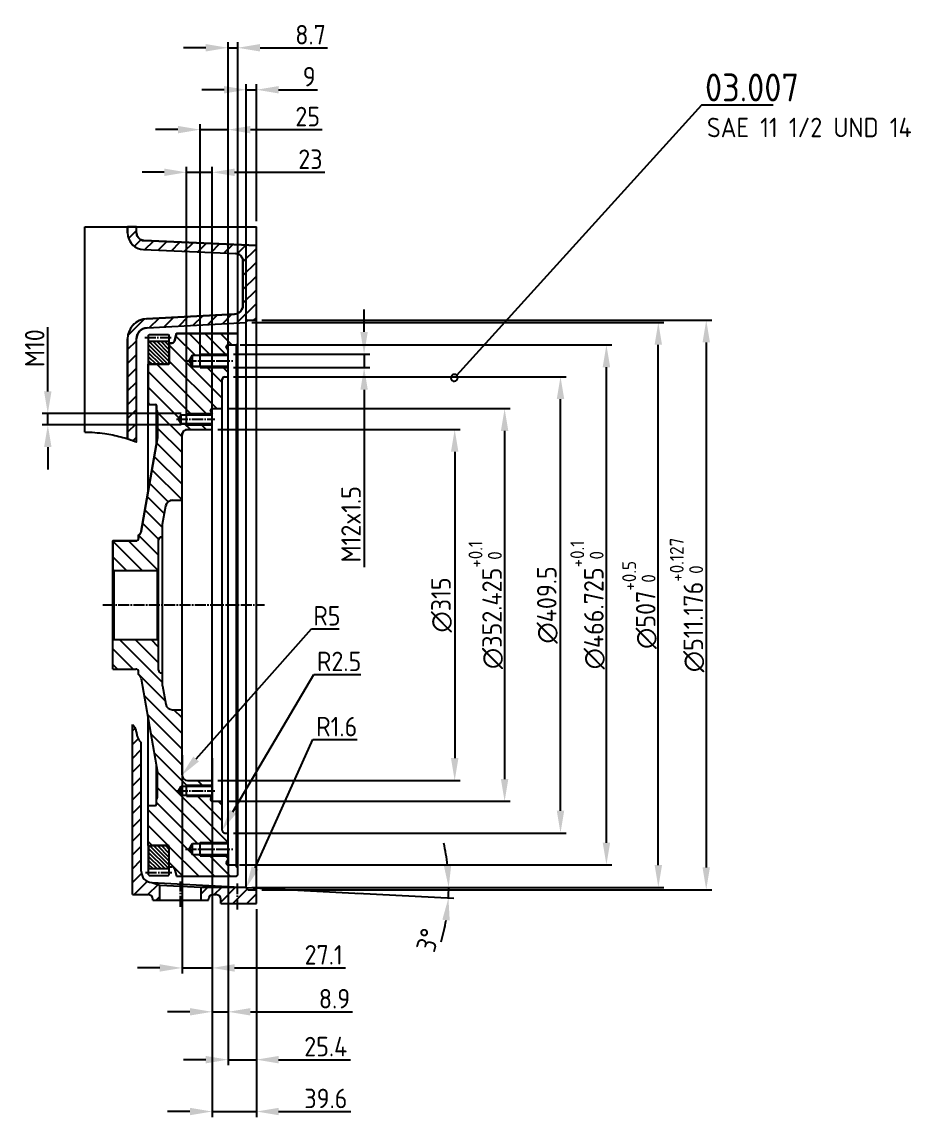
# Model space of a CAD drawing. Extents: x 332 to 10230, y 47 to 4650.
# Drawn here: x 9407 to 10205, y 3529 to 4512 of the extents above; entities that cross this region are included whole.
import ezdxf

# ---------------------------------------------------------------- set-up
doc = ezdxf.new("R2010")
doc.units = 0
doc.linetypes.add('GEN7', pattern=[13.75, 10, -1.25, 1.25, -1.25])
doc.layers.get('0').update_dxf_attribs({"linetype": 'CONTINUOUS'})
doc.layers.get('DEFPOINTS').update_dxf_attribs({"linetype": 'CONTINUOUS'})
for name, color, linetype in [('03_001-0', 7, 'CONTINUOUS'), ('03_001-7', 4, 'GEN7'), ('03_001-8', 1, 'CONTINUOUS'), ('5', 3, 'CONTINUOUS'), ('6', 2, 'CONTINUOUS'), ('LV-4', 3, 'CONTINUOUS')]:
    doc.layers.add(name, color=color, linetype=linetype)
doc.styles.get("Standard").update_dxf_attribs({"font": 'geniso.shx'})
doc.dimstyles.new('GEN-ISO', dxfattribs={"dimtxt": 3.5, "dimasz": 4, "dimexe": 1, "dimexo": 1, "dimgap": 0.6, "dimtad": 1, "dimtxsty": 'STANDARD', "dimcen": 0, "dimclrd": 256, "dimclre": 256, "dimclrt": 2, "dimazin": 3, "dimtp": 0.1, "dimtm": 0.1, "dimtfac": 0.71, "dimtdec": 3, "dimtmove": 0, "dimatfit": 3, "dimtzin": 0})
doc.dimstyles.new('GEN-ISO$4', dxfattribs={"dimtxt": 3.5, "dimasz": 4, "dimexe": 1, "dimexo": 1, "dimgap": 0.6, "dimtad": 1, "dimtoh": 1, "dimtxsty": 'STANDARD', "dimcen": 0, "dimclrd": 256, "dimclre": 256, "dimclrt": 2, "dimazin": 3, "dimtp": 0.1, "dimtm": 0.1, "dimtfac": 0.71, "dimtdec": 3, "dimtofl": 0, "dimtmove": 0, "dimatfit": 3, "dimtzin": 0})

# ---------------------------------------------------------------- blocks, each defined once
blk = doc.blocks.new('*D41')
at = {"linetype": 'BYBLOCK'}
for p, q in [((9607.992614, 4217.135399), (9607.992614, 4455.811821)), ((9616.992614, 4332.864265), (9616.992614, 4455.811821)), ((9587.992614, 4450.811821), (9567.992614, 4450.811821)), ((9607.992614, 4450.811821), (9616.992614, 4450.811821)), ((9636.992614, 4450.811821), (9671.909223, 4450.811821))]:
    blk.add_line(p, q, dxfattribs=at)
for points in [[(9587.992614, 4454.145154), (9587.992614, 4447.478487), (9607.992614, 4450.811821)], [(9636.992614, 4454.145154), (9636.992614, 4447.478487), (9616.992614, 4450.811821)]]:
    blk.add_solid(points, dxfattribs=at)
at = {"layer": 'DEFPOINTS', "color": 0, "linetype": 'BYBLOCK'}
for p in [(9616.992614, 4450.811821), (9616.992614, 4327.864265), (9607.992614, 4212.135399)]:
    blk.add_point(p, dxfattribs=at)
at = {"color": 2, "linetype": 'BYBLOCK', "insert": (9664.450919, 4462.561821), "char_height": 17.5, "attachment_point": 5}
blk.add_mtext('9', dxfattribs=at)
blk = doc.blocks.new('*D42')
at = {"linetype": 'BYBLOCK'}
for p, q in [((9591.592614, 4220.17008), (9591.592614, 4493.470416)), ((9600.292614, 4230.780015), (9600.292614, 4493.470416)), ((9571.592614, 4488.470416), (9551.592614, 4488.470416)), ((9591.592614, 4488.470416), (9600.292614, 4488.470416)), ((9620.292614, 4488.470416), (9680.87397, 4488.470416))]:
    blk.add_line(p, q, dxfattribs=at)
for points in [[(9571.592614, 4491.80375), (9571.592614, 4485.137083), (9591.592614, 4488.470416)], [(9620.292614, 4491.80375), (9620.292614, 4485.137083), (9600.292614, 4488.470416)]]:
    blk.add_solid(points, dxfattribs=at)
at = {"layer": 'DEFPOINTS', "color": 0, "linetype": 'BYBLOCK'}
for p in [(9591.592614, 4488.470416), (9600.292614, 4225.780015), (9591.592614, 4215.17008)]:
    blk.add_point(p, dxfattribs=at)
at = {"color": 2, "linetype": 'BYBLOCK', "insert": (9665.62397, 4500.220416), "char_height": 17.5, "attachment_point": 5}
blk.add_mtext('8.7', dxfattribs=at)
blk = doc.blocks.new('*D43')
at = {"linetype": 'BYBLOCK'}
for p, q in [((9546.592614, 4415.005291), (9526.592614, 4415.005291)), ((9566.592614, 4212.504265), (9566.592614, 4420.005291)), ((9566.592614, 4415.005291), (9591.592614, 4415.005291)), ((9591.592614, 4212.504265), (9591.592614, 4420.005291)), ((9611.592614, 4415.005291), (9676.037066, 4415.005291))]:
    blk.add_line(p, q, dxfattribs=at)
for points in [[(9546.592614, 4418.338624), (9546.592614, 4411.671958), (9566.592614, 4415.005291)], [(9611.592614, 4418.338624), (9611.592614, 4411.671958), (9591.592614, 4415.005291)]]:
    blk.add_solid(points, dxfattribs=at)
at = {"layer": 'DEFPOINTS', "color": 0, "linetype": 'BYBLOCK'}
for p in [(9566.592614, 4415.005291), (9566.592614, 4207.504265), (9591.592614, 4207.504265)]:
    blk.add_point(p, dxfattribs=at)
at = {"color": 2, "linetype": 'BYBLOCK', "insert": (9663.049629, 4426.755291), "char_height": 17.5, "attachment_point": 5}
blk.add_mtext('25', dxfattribs=at)
blk = doc.blocks.new('*D44')
at = {"linetype": 'BYBLOCK'}
for p, q in [((9534.392614, 4376.72934), (9514.392614, 4376.72934)), ((9554.392614, 4160.117265), (9554.392614, 4381.72934)), ((9554.392614, 4376.72934), (9577.392614, 4376.72934)), ((9577.392614, 4160.117265), (9577.392614, 4381.72934)), ((9597.392614, 4376.72934), (9678.466243, 4376.72934))]:
    blk.add_line(p, q, dxfattribs=at)
for points in [[(9534.392614, 4380.062673), (9534.392614, 4373.396007), (9554.392614, 4376.72934)], [(9597.392614, 4380.062673), (9597.392614, 4373.396007), (9577.392614, 4376.72934)]]:
    blk.add_solid(points, dxfattribs=at)
at = {"layer": 'DEFPOINTS', "color": 0, "linetype": 'BYBLOCK'}
for p in [(9554.392614, 4376.72934), (9554.392614, 4155.117265), (9577.392614, 4155.117265)]:
    blk.add_point(p, dxfattribs=at)
at = {"color": 2, "linetype": 'BYBLOCK', "insert": (9665.478807, 4388.47934), "char_height": 17.5, "attachment_point": 5}
blk.add_mtext('23', dxfattribs=at)
blk = doc.blocks.new('*D45')
at = {"linetype": 'BYBLOCK'}
for p, q in [((6306.419545, 2148.126843), (6306.419545, 2205.654402)), ((6425.963554, 2128.126843), (6301.419545, 2128.126843)), ((6306.419545, 2118.124843), (6306.419545, 2128.126843)), ((6425.963554, 2118.124843), (6301.419545, 2118.124843)), ((6306.419545, 2098.124843), (6306.419545, 2078.124843))]:
    blk.add_line(p, q, dxfattribs=at)
for points in [[(6303.086211, 2148.126843), (6309.752878, 2148.126843), (6306.419545, 2128.126843)], [(6303.086211, 2098.124843), (6309.752878, 2098.124843), (6306.419545, 2118.124843)]]:
    blk.add_solid(points, dxfattribs=at)
at = {"layer": 'DEFPOINTS', "color": 0, "linetype": 'BYBLOCK'}
for p in [(6306.419545, 2128.126843), (6430.963554, 2128.126843), (6430.963554, 2118.124843)]:
    blk.add_point(p, dxfattribs=at)
at = {"color": 2, "linetype": 'BYBLOCK', "insert": (6294.669545, 2186.890622), "char_height": 17.5, "attachment_point": 5, "rotation": 90}
blk.add_mtext('M10', dxfattribs=at)
blk = doc.blocks.new('*D46')
at = {"linetype": 'BYBLOCK'}
for p, q in [((9550.292614, 3853.730748), (9550.292614, 3657.676316)), ((9577.392614, 3848.375454), (9577.392614, 3657.676316)), ((9530.292614, 3662.676316), (9510.292614, 3662.676316)), ((9550.292614, 3662.676316), (9577.392614, 3662.676316)), ((9597.392614, 3662.676316), (9696.986654, 3662.676316))]:
    blk.add_line(p, q, dxfattribs=at)
for points in [[(9530.292614, 3666.009649), (9530.292614, 3659.342983), (9550.292614, 3662.676316)], [(9597.392614, 3666.009649), (9597.392614, 3659.342983), (9577.392614, 3662.676316)]]:
    blk.add_solid(points, dxfattribs=at)
at = {"layer": 'DEFPOINTS', "color": 0, "linetype": 'BYBLOCK'}
for p in [(9550.292614, 3858.730748), (9577.392614, 3853.375454), (9577.392614, 3662.676316)]:
    blk.add_point(p, dxfattribs=at)
at = {"color": 2, "linetype": 'BYBLOCK', "insert": (9677.361654, 3674.426316), "char_height": 17.5, "attachment_point": 5}
blk.add_mtext('27.1', dxfattribs=at)
blk = doc.blocks.new('*D47')
at = {"linetype": 'BYBLOCK'}
for p, q in [((9577.392614, 3851.06356), (9577.392614, 3528.796204)), ((9616.992614, 3715.429265), (9616.992614, 3528.796204)), ((9557.392614, 3533.796204), (9537.392614, 3533.796204)), ((9577.392614, 3533.796204), (9616.992614, 3533.796204)), ((9636.992614, 3533.796204), (9701.71912, 3533.796204))]:
    blk.add_line(p, q, dxfattribs=at)
for points in [[(9557.392614, 3537.129537), (9557.392614, 3530.46287), (9577.392614, 3533.796204)], [(9636.992614, 3537.129537), (9636.992614, 3530.46287), (9616.992614, 3533.796204)]]:
    blk.add_solid(points, dxfattribs=at)
at = {"layer": 'DEFPOINTS', "color": 0, "linetype": 'BYBLOCK'}
for p in [(9577.392614, 3856.06356), (9616.992614, 3720.429265), (9616.992614, 3533.796204)]:
    blk.add_point(p, dxfattribs=at)
at = {"color": 2, "linetype": 'BYBLOCK', "insert": (9679.355867, 3545.546204), "char_height": 17.5, "attachment_point": 5}
blk.add_mtext('39.6', dxfattribs=at)
blk = doc.blocks.new('*D48')
at = {"linetype": 'BYBLOCK'}
for p, q in [((9591.592614, 3768.560019), (9591.592614, 3575.336239)), ((9616.992614, 3715.429265), (9616.992614, 3575.336239)), ((9571.592614, 3580.336239), (9551.592614, 3580.336239)), ((9591.592614, 3580.336239), (9616.992614, 3580.336239)), ((9636.992614, 3580.336239), (9701.492614, 3580.336239))]:
    blk.add_line(p, q, dxfattribs=at)
for points in [[(9571.592614, 3583.669572), (9571.592614, 3577.002905), (9591.592614, 3580.336239)], [(9636.992614, 3583.669572), (9636.992614, 3577.002905), (9616.992614, 3580.336239)]]:
    blk.add_solid(points, dxfattribs=at)
at = {"layer": 'DEFPOINTS', "color": 0, "linetype": 'BYBLOCK'}
for p in [(9591.592614, 3773.560019), (9616.992614, 3720.429265), (9616.992614, 3580.336239)]:
    blk.add_point(p, dxfattribs=at)
at = {"color": 2, "linetype": 'BYBLOCK', "insert": (9679.242614, 3592.086239), "char_height": 17.5, "attachment_point": 5}
blk.add_mtext('25.4', dxfattribs=at)
blk = doc.blocks.new('*D49')
at = {"linetype": 'BYBLOCK'}
for p, q in [((9577.392614, 3816.742265), (9577.392614, 3618.296276)), ((9591.592614, 3764.354265), (9591.592614, 3618.296276)), ((9557.392614, 3623.296276), (9537.392614, 3623.296276)), ((9577.392614, 3623.296276), (9591.592614, 3623.296276)), ((9611.592614, 3623.296276), (9703.312699, 3623.296276))]:
    blk.add_line(p, q, dxfattribs=at)
for points in [[(9557.392614, 3626.629609), (9557.392614, 3619.962943), (9577.392614, 3623.296276)], [(9611.592614, 3626.629609), (9611.592614, 3619.962943), (9591.592614, 3623.296276)]]:
    blk.add_solid(points, dxfattribs=at)
at = {"layer": 'DEFPOINTS', "color": 0, "linetype": 'BYBLOCK'}
for p in [(9577.392614, 3821.742265), (9591.592614, 3769.354265), (9577.392614, 3623.296276)]:
    blk.add_point(p, dxfattribs=at)
at = {"color": 2, "linetype": 'BYBLOCK', "insert": (9687.104395, 3635.046276), "char_height": 17.5, "attachment_point": 5}
blk.add_mtext('8.9', dxfattribs=at)
blk = doc.blocks.new('*D50')
at = {"linetype": 'BYBLOCK'}
for p, q in [((9562.923825, 3850.178763), (9666.434467, 3966.976589)), ((9666.434467, 3966.976589), (9691.159341, 3966.976589))]:
    blk.add_line(p, q, dxfattribs=at)
blk.add_solid([(9560.429179, 3852.389613), (9565.418471, 3847.967914), (9549.65873, 3835.210889)], dxfattribs=at)
at = {"layer": 'DEFPOINTS', "color": 0, "linetype": 'BYBLOCK'}
for p in [(9549.65873, 3835.210889), (9546.342456, 3831.468921)]:
    blk.add_point(p, dxfattribs=at)
at = {"color": 2, "linetype": 'BYBLOCK', "insert": (9680.296904, 3978.726589), "char_height": 17.5, "attachment_point": 5}
blk.add_mtext('R5', dxfattribs=at)
blk = doc.blocks.new('*D51')
at = {"linetype": 'BYBLOCK'}
for p, q in [((9595.988376, 3802.905556), (9668.644462, 3926.028843)), ((9668.644462, 3926.028843), (9710.869336, 3926.028843))]:
    blk.add_line(p, q, dxfattribs=at)
blk.add_solid([(9593.117615, 3804.599616), (9598.859138, 3801.211495), (9585.824014, 3785.680988)], dxfattribs=at)
at = {"layer": 'DEFPOINTS', "color": 0, "linetype": 'BYBLOCK'}
for p in [(9585.824014, 3785.680988), (9584.553469, 3783.527917)]:
    blk.add_point(p, dxfattribs=at)
at = {"color": 2, "linetype": 'BYBLOCK', "insert": (9691.256899, 3937.778843), "char_height": 17.5, "attachment_point": 5}
blk.add_mtext('R2.5', dxfattribs=at)
blk = doc.blocks.new('*D52')
at = {"linetype": 'BYBLOCK'}
for p, q in [((9615.849178, 3752.447316), (9667.618913, 3867.532056)), ((9667.618913, 3867.532056), (9707.534267, 3867.532056))]:
    blk.add_line(p, q, dxfattribs=at)
blk.add_solid([(9612.809258, 3753.814794), (9618.889098, 3751.079838), (9607.644309, 3734.207795)], dxfattribs=at)
at = {"layer": 'DEFPOINTS', "color": 0, "linetype": 'BYBLOCK'}
for p in [(9606.98792, 3732.748633), (9607.644309, 3734.207795)]:
    blk.add_point(p, dxfattribs=at)
at = {"color": 2, "linetype": 'BYBLOCK', "insert": (9689.07659, 3879.282056), "char_height": 17.5, "attachment_point": 5}
blk.add_mtext('R1.6', dxfattribs=at)
blk = doc.blocks.new('*D53')
at = {"linetype": 'BYBLOCK'}
for p, q in [((9582.392614, 4145.929265), (9799.961024, 4145.929265)), ((9794.961024, 4125.929265), (9794.961024, 3850.929265)), ((9582.392614, 3830.929265), (9799.961024, 3830.929265))]:
    blk.add_line(p, q, dxfattribs=at)
for points in [[(9791.627691, 4125.929265), (9798.294357, 4125.929265), (9794.961024, 4145.929265)], [(9791.627691, 3850.929265), (9798.294357, 3850.929265), (9794.961024, 3830.929265)]]:
    blk.add_solid(points, dxfattribs=at)
at = {"layer": 'DEFPOINTS', "color": 0, "linetype": 'BYBLOCK'}
for p in [(9577.392614, 4145.929265), (9577.392614, 3830.929265), (9794.961024, 3830.929265)]:
    blk.add_point(p, dxfattribs=at)
at = {"color": 2, "linetype": 'BYBLOCK', "insert": (9783.211024, 3988.429265), "char_height": 17.5, "attachment_point": 5, "rotation": 90}
blk.add_mtext('∅315', dxfattribs=at)
blk = doc.blocks.new('*D54')
at = {"linetype": 'BYBLOCK'}
for p, q in [((9591.292614, 4164.642265), (9844.746373, 4164.642265)), ((9839.746373, 4144.642265), (9839.746373, 3832.217265)), ((9591.292614, 3812.217265), (9844.746373, 3812.217265))]:
    blk.add_line(p, q, dxfattribs=at)
for points in [[(9836.413039, 4144.642265), (9843.079706, 4144.642265), (9839.746373, 4164.642265)], [(9836.413039, 3832.217265), (9843.079706, 3832.217265), (9839.746373, 3812.217265)]]:
    blk.add_solid(points, dxfattribs=at)
at = {"layer": 'DEFPOINTS', "color": 0, "linetype": 'BYBLOCK'}
for p in [(9586.292614, 4164.642265), (9586.292614, 3812.217265), (9839.746373, 3812.217265)]:
    blk.add_point(p, dxfattribs=at)
at = {"color": 2, "linetype": 'BYBLOCK', "insert": (9822.866898, 3988.429765), "char_height": 17.5, "attachment_point": 5, "rotation": 90}
blk.add_mtext('∅352.425{}{\\H0.71x;\\C3;\\S+0.1^  0;}', dxfattribs=at)
blk = doc.blocks.new('*D55')
at = {"linetype": 'BYBLOCK'}
for p, q in [((9602.491138, 4221.792265), (9936.108539, 4221.792265)), ((9931.108539, 3775.067265), (9931.108539, 4201.792265)), ((9602.00738, 3755.067265), (9936.108539, 3755.067265))]:
    blk.add_line(p, q, dxfattribs=at)
for points in [[(9927.775206, 4201.792265), (9934.441872, 4201.792265), (9931.108539, 4221.792265)], [(9927.775206, 3775.067265), (9934.441872, 3775.067265), (9931.108539, 3755.067265)]]:
    blk.add_solid(points, dxfattribs=at)
at = {"layer": 'DEFPOINTS', "color": 0, "linetype": 'BYBLOCK'}
for p in [(9597.491138, 4221.792265), (9931.108539, 4221.792265), (9597.00738, 3755.067265)]:
    blk.add_point(p, dxfattribs=at)
at = {"color": 2, "linetype": 'BYBLOCK', "insert": (9914.229064, 3988.429765), "char_height": 17.5, "attachment_point": 5, "rotation": 90}
blk.add_mtext('∅466.725{}{\\H0.71x;\\C3;\\S+0.1^  0;}', dxfattribs=at)
blk = doc.blocks.new('*D56')
at = {"linetype": 'BYBLOCK'}
for p, q in [((9596.592614, 4193.179265), (9894.905986, 4193.179265)), ((9889.905986, 3803.679265), (9889.905986, 4173.179265)), ((9596.592614, 3783.679265), (9894.905986, 3783.679265))]:
    blk.add_line(p, q, dxfattribs=at)
for points in [[(9886.572653, 4173.179265), (9893.239319, 4173.179265), (9889.905986, 4193.179265)], [(9886.572653, 3803.679265), (9893.239319, 3803.679265), (9889.905986, 3783.679265)]]:
    blk.add_solid(points, dxfattribs=at)
at = {"layer": 'DEFPOINTS', "color": 0, "linetype": 'BYBLOCK'}
for p in [(9591.592614, 4193.179265), (9889.905986, 4193.179265), (9591.592614, 3783.679265)]:
    blk.add_point(p, dxfattribs=at)
at = {"color": 2, "linetype": 'BYBLOCK', "insert": (9878.155986, 3988.429265), "char_height": 17.5, "attachment_point": 5, "rotation": 90}
blk.add_mtext('∅409.5', dxfattribs=at)
blk = doc.blocks.new('*D57')
at = {"linetype": 'BYBLOCK'}
for p, q in [((9621.992614, 4244.017265), (10025.67926, 4244.017265)), ((10020.67926, 4224.017265), (10020.67926, 3752.841265)), ((9621.992614, 3732.841265), (10025.67926, 3732.841265))]:
    blk.add_line(p, q, dxfattribs=at)
for points in [[(10017.345927, 4224.017265), (10024.012593, 4224.017265), (10020.67926, 4244.017265)], [(10017.345927, 3752.841265), (10024.012593, 3752.841265), (10020.67926, 3732.841265)]]:
    blk.add_solid(points, dxfattribs=at)
at = {"layer": 'DEFPOINTS', "color": 0, "linetype": 'BYBLOCK'}
for p in [(9616.992614, 4244.017265), (9616.992614, 3732.841265), (10020.67926, 3732.841265)]:
    blk.add_point(p, dxfattribs=at)
at = {"color": 2, "linetype": 'BYBLOCK', "insert": (10003.490383, 3988.429265), "char_height": 17.5, "attachment_point": 5, "rotation": 90}
blk.add_mtext('∅511.176{}{\\H0.71x;\\C3;\\S+0.127^  0;}', dxfattribs=at)
blk = doc.blocks.new('*D58')
at = {"linetype": 'BYBLOCK'}
for p, q in [((6590.25328, 2201.513843), (6590.25328, 2221.513843)), ((6473.163554, 2181.513843), (6595.25328, 2181.513843)), ((6590.25328, 2181.513843), (6590.25328, 2169.513843)), ((6473.163554, 2169.513843), (6595.25328, 2169.513843)), ((6590.25328, 2149.513843), (6590.25328, 1990.482675))]:
    blk.add_line(p, q, dxfattribs=at)
for points in [[(6586.919947, 2201.513843), (6593.586614, 2201.513843), (6590.25328, 2181.513843)], [(6586.919947, 2149.513843), (6593.586614, 2149.513843), (6590.25328, 2169.513843)]]:
    blk.add_solid(points, dxfattribs=at)
at = {"layer": 'DEFPOINTS', "color": 0, "linetype": 'BYBLOCK'}
for p in [(6468.163554, 2181.513843), (6590.25328, 2181.513843), (6468.163554, 2169.513843)]:
    blk.add_point(p, dxfattribs=at)
at = {"color": 2, "linetype": 'BYBLOCK', "insert": (6578.50328, 2028.845112), "char_height": 17.5, "attachment_point": 5, "rotation": 90}
blk.add_mtext('M12x1.5', dxfattribs=at)
blk = doc.blocks.new('*D59')
at = {"linetype": 'BYBLOCK'}
for p, q in [((9707.379886, 3729.720421), (9794.338651, 3725.16295)), ((9725.933328, 3734.934788), (9794.594545, 3734.934788))]:
    blk.add_line(p, q, dxfattribs=at)
for start, end in [(6.309569, 12.619138), (356.999898, 0), (344.38076, 350.690329)]:
    blk.add_arc((9607.887231, 3734.934788), 181.707313, start, end, dxfattribs=at)
for points in [[(9791.822155, 3755.087923), (9785.165592, 3754.721033), (9789.594545, 3734.934788)], [(9783.887054, 3705.897313), (9790.515292, 3705.182536), (9789.345504, 3725.424638)]]:
    blk.add_solid(points, dxfattribs=at)
at = {"layer": 'DEFPOINTS', "color": 0, "linetype": 'BYBLOCK'}
for p in [(9523.122614, 3739.377265), (9686.56526, 3734.934788), (9702.386738, 3729.98211), (9720.933328, 3734.934788), (9789.566868, 3731.76345)]:
    blk.add_point(p, dxfattribs=at)
at = {"color": 2, "linetype": 'BYBLOCK', "insert": (9771.114018, 3687.579701), "char_height": 17.5, "attachment_point": 5, "rotation": 73.821606802}
blk.add_mtext('3°', dxfattribs=at)
blk = doc.blocks.new('*D60')
at = {"linetype": 'BYBLOCK'}
for p, q in [((9612.992614, 4241.929265), (9982.685309, 4241.929265)), ((9977.685309, 3754.929265), (9977.685309, 4221.929265)), ((9612.992614, 3734.929265), (9982.685309, 3734.929265))]:
    blk.add_line(p, q, dxfattribs=at)
for points in [[(9974.351976, 4221.929265), (9981.018642, 4221.929265), (9977.685309, 4241.929265)], [(9974.351976, 3754.929265), (9981.018642, 3754.929265), (9977.685309, 3734.929265)]]:
    blk.add_solid(points, dxfattribs=at)
at = {"layer": 'DEFPOINTS', "color": 0, "linetype": 'BYBLOCK'}
for p in [(9607.992614, 4241.929265), (9977.685309, 4241.929265), (9607.992614, 3734.929265)]:
    blk.add_point(p, dxfattribs=at)
at = {"color": 2, "linetype": 'BYBLOCK', "insert": (9960.805834, 3988.429265), "char_height": 17.5, "attachment_point": 5, "rotation": 90}
blk.add_mtext('∅507{}{\\H0.71x;\\C3;\\S+0.5^  0;}', dxfattribs=at)
blk = doc.blocks.new('*X130')
at = {"color": 0}
for p, q in [((9502.306721, 4317.446248), (9509.460614, 4324.600141)), ((9507.601285, 4310.366443), (9513.362185, 4316.127344)), ((9516.977965, 4307.368755), (9524.656449, 4315.047239)), ((9528.845111, 4306.861532), (9536.523674, 4314.540095)), ((9540.712257, 4306.354309), (9548.390898, 4314.03295)), ((9552.579402, 4305.847086), (9560.258122, 4313.525806)), ((9564.446548, 4305.339863), (9572.125347, 4313.018662)), ((9576.313694, 4304.83264), (9583.992571, 4312.511517)), ((9588.18084, 4304.325417), (9595.859795, 4312.004373)), ((9599.872818, 4303.643026), (9607.72702, 4311.497229)), ((9604.992614, 4296.388455), (9616.992614, 4308.388455)), ((9604.992614, 4284.014086), (9616.992614, 4296.014086)), ((9604.992614, 4271.639717), (9616.992614, 4283.639717)), ((9604.992614, 4259.265349), (9616.992614, 4271.265349)), ((9599.590589, 4241.488955), (9616.992614, 4258.89098)), ((9534.297021, 4238.06723), (9542.750826, 4246.521035)), ((9547.355735, 4238.751575), (9555.809468, 4247.205309)), ((9560.414449, 4239.43592), (9568.868111, 4247.889583)), ((9573.473162, 4240.120265), (9581.926754, 4248.573857)), ((9586.531876, 4240.80461), (9594.985396, 4249.258131)), ((9614.493268, 4244.017265), (9616.992614, 4246.516611)), ((9501.709746, 4230.228692), (9516.446897, 4244.965843)), ((9521.238308, 4237.382886), (9529.692183, 4245.836761)), ((9501.460614, 4217.605192), (9509.460614, 4225.605192)), ((9501.460614, 4205.230823), (9509.460614, 4213.230823)), ((9501.460614, 4192.856455), (9509.460614, 4200.856455)), ((9501.460614, 4180.482086), (9509.460614, 4188.482086)), ((9501.460614, 4168.107717), (9509.460614, 4176.107717)), ((9501.460614, 4155.733349), (9509.460614, 4163.733349)), ((9501.460614, 4143.35898), (9509.460614, 4151.35898)), ((9506.367717, 4135.891714), (9509.460614, 4138.984611))]:
    blk.add_line(p, q, dxfattribs=at)
blk = doc.blocks.new('*X131')
at = {"color": 0}
for p, q in [((9631.60835, 3729.034494), (9637.623121, 3735.049265)), ((9643.377489, 3728.429265), (9649.997489, 3735.049265)), ((9649.10835, 3721.785757), (9662.371858, 3735.049265)), ((9660.126227, 3720.429265), (9672.950848, 3733.253886)), ((9672.500595, 3720.429265), (9681.10835, 3729.037019))]:
    blk.add_line(p, q, dxfattribs=at)
blk = doc.blocks.new('*X132')
at = {"color": 0}
for p, q in [((9492.745817, 4210.983602), (9474.499872, 4229.229548)), ((9492.745817, 4214.519136), (9478.035405, 4229.229548)), ((9492.745817, 4218.05467), (9481.570939, 4229.229548)), ((9492.745817, 4221.590204), (9485.106473, 4229.229548)), ((9492.745817, 4225.125738), (9488.642007, 4229.229548)), ((9492.745817, 4228.661272), (9492.177541, 4229.229548)), ((9491.307161, 4208.886724), (9474.245817, 4225.948068)), ((9488.095804, 4208.562548), (9474.245817, 4222.412534)), ((9484.56027, 4208.562548), (9474.245817, 4218.877)), ((9481.024736, 4208.562548), (9474.245817, 4215.341466)), ((9477.489202, 4208.562548), (9474.245817, 4211.805932))]:
    blk.add_line(p, q, dxfattribs=at)
blk = doc.blocks.new('*X133')
at = {"color": 0}
for p, q in [((9710.800155, 3992.929265), (9692.554308, 4011.175111)), ((9737.054308, 3980.817247), (9698.44229, 4019.429265)), ((9733.554308, 3998.459382), (9712.584426, 4019.429265)), ((9733.554308, 4012.601518), (9726.726562, 4019.429265)), ((9696.658019, 3992.929265), (9692.554308, 3997.032975)), ((9739.46373, 3964.26569), (9715.554308, 3988.175111)), ((9754.554308, 3935.032975), (9720.436539, 3969.150745)), ((9754.554308, 3920.89084), (9723.464099, 3951.981049)), ((9754.554308, 3949.175111), (9747.300155, 3956.429265)), ((9754.554308, 3906.748704), (9726.491659, 3934.811353)), ((9759.418818, 3887.742059), (9729.519219, 3917.641658)), ((9795.854308, 3837.164433), (9732.54678, 3900.471962)), ((9773.561459, 3887.741554), (9768.373748, 3892.929265)), ((9782.522341, 3836.354265), (9732.554308, 3886.322297)), ((9768.380205, 3836.354265), (9731.554308, 3873.180162)), ((9790.554308, 3856.606569), (9767.419612, 3879.741265)), ((9781.654308, 3879.648704), (9781.561748, 3879.741265)), ((9790.554308, 3870.748704), (9787.086748, 3874.216265)), ((9763.329974, 3827.26236), (9724.054308, 3866.538026)), ((9742.020934, 3834.429265), (9724.054308, 3852.39589)), ((9727.878798, 3834.429265), (9724.054308, 3838.253755)), ((9769.520934, 3806.929265), (9743.054308, 3833.39589)), ((9783.66307, 3806.929265), (9764.23807, 3826.354265)), ((9797.805205, 3806.929265), (9778.380205, 3826.354265)), ((9795.854308, 3823.022297), (9792.522341, 3826.354265)), ((9755.378798, 3806.929265), (9743.054308, 3819.253755)), ((9804.554308, 3814.322297), (9801.810341, 3817.066265))]:
    blk.add_line(p, q, dxfattribs=at)
blk = doc.blocks.new('*X134')
at = {"color": 0}
for p, q in [((9561.935833, 4212.504265), (9544.70477, 4229.735328)), ((9575.077968, 4213.504265), (9556.652968, 4231.929265)), ((9589.220104, 4213.504265), (9570.795104, 4231.929265)), ((9595.07424, 4221.792265), (9584.93724, 4231.929265)), ((9600.292614, 4230.716026), (9599.079375, 4231.929265)), ((9586.292614, 4174.005347), (9538.792614, 4221.505347)), ((9581.513562, 4164.642265), (9538.792614, 4207.363212)), ((9557.75429, 4160.117265), (9519.792614, 4198.078941)), ((9571.896426, 4160.117265), (9527.584426, 4204.429265)), ((9586.292614, 4188.147483), (9572.935833, 4201.504265)), ((9591.592614, 4196.989619), (9587.077968, 4201.504265)), ((9547.643315, 4156.086105), (9519.792614, 4183.936805)), ((9521.158019, 4168.429265), (9519.792614, 4169.794669)), ((9550.292614, 4139.294669), (9528.121386, 4161.465898)), ((9558.75429, 4159.117265), (9557.75429, 4160.117265)), ((9572.896426, 4159.117265), (9571.896426, 4160.117265)), ((9557.800155, 4145.929265), (9552.61304, 4151.11638)), ((9571.94229, 4145.929265), (9567.75629, 4150.115265)), ((9550.292614, 4125.152534), (9528.292614, 4147.152534)), ((9550.292614, 4111.010398), (9527.480329, 4133.822684)), ((9550.292614, 4096.868263), (9525.360428, 4121.800449)), ((9550.292614, 4082.726127), (9523.240528, 4109.778213)), ((9537.851714, 4081.024892), (9521.120628, 4097.755978)), ((9534.443456, 4070.291014), (9519.000728, 4085.733742)), ((9532.792614, 4057.79972), (9516.880828, 4073.711507)), ((9529.340871, 4047.109328), (9514.760927, 4061.689271)), ((9529.292614, 4033.015449), (9511.335769, 4050.972294)), ((9514.594527, 4019.429265), (9488.292614, 4045.731178)), ((9528.514639, 4019.651289), (9502.236663, 4045.929265)), ((9500.452392, 4019.429265), (9488.292614, 4031.589042))]:
    blk.add_line(p, q, dxfattribs=at)
blk = doc.blocks.new('*X135')
at = {"color": 0}
for p, q in [((9538.308688, 3751.763265), (9520.292614, 3769.779338)), ((9534.773154, 3751.763265), (9520.292614, 3766.243804)), ((9538.792614, 3754.814872), (9521.586185, 3772.021302)), ((9538.792614, 3758.350406), (9524.713755, 3772.429265)), ((9538.792614, 3761.88594), (9528.249289, 3772.429265)), ((9538.792614, 3765.421474), (9531.784823, 3772.429265)), ((9538.792614, 3768.957008), (9535.320357, 3772.429265)), ((9531.23762, 3751.763265), (9520.292614, 3762.70827)), ((9527.702086, 3751.763265), (9520.292614, 3759.172736)), ((9524.166552, 3751.763265), (9520.292614, 3755.637202)), ((9520.631018, 3751.763265), (9520.292614, 3752.101668))]:
    blk.add_line(p, q, dxfattribs=at)
blk = doc.blocks.new('*X136')
at = {"color": 0}
for p, q in [((9505.834614, 3875.496869), (9508.1608, 3877.823055)), ((9505.834614, 3863.122501), (9510.968938, 3868.256824)), ((9505.834614, 3850.748132), (9513.646614, 3858.560132)), ((9505.834614, 3838.373763), (9513.646614, 3846.185763)), ((9505.834614, 3825.999395), (9513.646614, 3833.811395)), ((9505.834614, 3813.625026), (9513.646614, 3821.437026)), ((9505.834614, 3801.250657), (9513.646614, 3809.062657)), ((9505.834614, 3788.876288), (9513.646614, 3796.688288)), ((9505.834614, 3776.50192), (9513.646614, 3784.31392)), ((9505.834614, 3764.127551), (9513.646614, 3771.939551)), ((9505.834614, 3751.753182), (9513.646614, 3759.565182)), ((9505.834614, 3739.378814), (9513.843666, 3747.387865)), ((9507.259434, 3728.429265), (9519.224383, 3740.394214)), ((9519.633803, 3728.429265), (9528.75578, 3737.551242)), ((9527.008171, 3723.429265), (9530.492614, 3726.913708))]:
    blk.add_line(p, q, dxfattribs=at)

msp = doc.modelspace()

# ---------------------------------------------------------------- linework, layer by layer
at = {"layer": '03_001-0'}
for p, q in [((9463.026614, 4143.618265), (9463.026614, 4327.864265)), ((9463.026614, 4327.864265), (9616.992614, 4327.864265)), ((9501.460614, 4322.404265), (9501.460614, 4327.864265)), ((9509.460614, 4322.404265), (9509.460614, 4327.864265)), ((9616.992614, 4244.016265), (9616.992614, 4327.864265)), ((9516.161614, 4315.410265), (9616.992614, 4311.101265)), ((9515.819614, 4307.418265), (9598.291614, 4303.893265)), ((9604.992614, 4257.374265), (9604.992614, 4296.900265)), ((9616.992614, 3720.429265), (9616.992614, 4265.429265)), ((9518.518614, 4245.251265), (9597.411614, 4249.385265)), ((9518.936614, 4237.262265), (9607.992614, 4241.929265)), ((9607.992614, 4242.277265), (9608.066614, 4242.694265)), ((9607.992614, 3734.929265), (9607.992614, 4242.277265)), ((9609.641614, 4244.017265), (9616.992614, 4244.017265)), ((9501.460614, 4137.539265), (9501.460614, 4227.275265)), ((9509.460614, 4134.747265), (9509.460614, 4227.275265)), ((9520.292614, 4230.659265), (9520.792614, 4231.159265)), ((9520.292614, 4204.429265), (9520.292614, 4230.659265)), ((9520.792614, 4231.159265), (9538.292614, 4231.159265)), ((9538.292614, 4231.159265), (9538.792614, 4230.659265)), ((9538.792614, 4205.229265), (9538.792614, 4230.659265)), ((9543.511614, 4225.282265), (9545.292614, 4231.929265)), ((9545.292614, 4231.929265), (9599.292614, 4231.929265)), ((9599.292614, 4231.929265), (9600.292614, 4230.929265)), ((9600.292614, 3745.929265), (9600.292614, 4230.929265)), ((9520.292614, 4225.096265), (9538.792614, 4225.096265)), ((9538.792614, 4223.429265), (9541.096614, 4223.429265)), ((9590.206614, 4219.391265), (9591.592614, 4216.991265)), ((9591.592614, 4221.792265), (9599.292614, 4221.792265)), ((9591.592614, 3759.867265), (9591.592614, 4216.991265)), ((9599.292614, 4221.792265), (9600.292614, 4222.792265)), ((9599.292614, 3755.067265), (9599.292614, 4221.792265)), ((9556.705614, 4207.504265), (9559.592614, 4212.504265)), ((9556.705614, 4207.504265), (9559.592614, 4202.504265)), ((9559.592614, 4202.504265), (9559.592614, 4212.504265)), ((9559.592614, 4212.504265), (9591.592614, 4212.504265)), ((9566.592614, 4201.504265), (9566.592614, 4213.504265)), ((9519.792614, 4090.223265), (9519.792614, 4204.429265)), ((9519.792614, 4204.429265), (9537.992614, 4204.429265)), ((9520.292614, 4205.584265), (9522.292614, 4204.429265)), ((9536.792614, 4204.429265), (9538.792614, 4205.584265)), ((9559.592614, 4202.504265), (9591.592614, 4202.504265)), ((9586.292614, 3786.179265), (9586.292614, 4190.679265)), ((9588.792614, 4193.179265), (9591.592614, 4193.179265)), ((9519.792614, 4168.429265), (9526.092614, 4168.429265)), ((9527.292614, 4132.758265), (9527.292614, 4167.229265)), ((9528.292614, 4138.429265), (9528.292614, 4160.112265)), ((9547.083614, 4155.116265), (9549.392614, 4159.116265)), ((9549.392614, 4151.117265), (9549.392614, 4159.117265)), ((9549.392614, 4151.117265), (9549.392614, 4159.117265)), ((9549.392614, 4159.117265), (9577.392614, 4159.117265)), ((9549.392614, 4159.117265), (9577.392614, 4159.117265)), ((9554.392614, 4150.115265), (9554.392614, 4160.117265)), ((9576.006614, 4162.241265), (9577.392614, 4159.841265)), ((9577.392614, 4164.642265), (9586.292614, 4164.642265)), ((9577.392614, 3817.017265), (9577.392614, 4159.841265)), ((9547.083614, 4155.116265), (9549.392614, 4151.116265)), ((9549.392614, 4151.117265), (9577.392614, 4151.117265)), ((9513.514614, 4054.621265), (9528.292614, 4138.429265)), ((9550.292614, 3835.929265), (9550.292614, 4140.929265)), ((9555.292614, 4145.929265), (9577.392614, 4145.929265)), ((9541.618614, 4082.429265), (9550.292614, 4082.429265)), ((9532.792614, 4060.929265), (9535.709614, 4077.471265)), ((9532.792614, 3915.929265), (9532.792614, 4060.929265)), ((9511.292614, 4048.429265), (9511.292614, 4050.929265)), ((9488.292614, 4045.929265), (9508.792614, 4045.929265)), ((9488.292614, 3930.929265), (9488.292614, 4045.929265)), ((9529.292614, 3929.929265), (9529.292614, 4046.929265)), ((9531.792614, 4049.429265), (9532.792614, 4049.429265)), ((9488.292614, 4020.429265), (9489.292614, 4019.429265)), ((9528.292614, 4019.429265), (9529.292614, 4020.429265)), ((9489.292614, 3957.429265), (9489.292614, 4019.429265)), ((9489.292614, 4019.429265), (9528.292614, 4019.429265)), ((9528.292614, 3957.429265), (9528.292614, 4019.429265)), ((9488.292614, 3956.429265), (9489.292614, 3957.429265)), ((9489.292614, 3957.429265), (9528.292614, 3957.429265)), ((9528.292614, 3957.429265), (9529.292614, 3956.429265)), ((9488.292614, 3930.929265), (9508.792614, 3930.929265)), ((9511.292614, 3925.929265), (9511.292614, 3928.429265)), ((9513.514614, 3922.237265), (9528.292614, 3838.429265)), ((9531.792614, 3927.429265), (9532.792614, 3927.429265)), ((9532.792614, 3915.929265), (9535.709614, 3899.387265)), ((9541.618614, 3894.429265), (9550.292614, 3894.429265)), ((9519.792614, 3772.429265), (9519.792614, 3886.635265)), ((9505.834614, 3728.429265), (9505.834614, 3881.039265)), ((9513.646614, 3749.363265), (9513.646614, 3864.872265)), ((9527.292614, 3809.629265), (9527.292614, 3844.100265)), ((9528.292614, 3816.746265), (9528.292614, 3838.429265)), ((9547.083614, 3821.742265), (9549.392614, 3825.742265)), ((9549.392614, 3817.742265), (9549.392614, 3825.742265)), ((9549.392614, 3825.742265), (9577.392614, 3825.742265)), ((9554.392614, 3816.742265), (9554.392614, 3826.743265)), ((9555.292614, 3830.929265), (9577.392614, 3830.929265)), ((9547.083614, 3821.742265), (9549.392614, 3817.742265)), ((9549.392614, 3817.742265), (9577.392614, 3817.742265)), ((9576.006614, 3814.617265), (9577.392614, 3817.017265)), ((9519.792614, 3808.429265), (9526.092614, 3808.429265)), ((9577.392614, 3812.217265), (9586.292614, 3812.217265)), ((9566.592614, 3763.354265), (9566.592614, 3775.354265)), ((9588.792614, 3783.679265), (9591.592614, 3783.679265)), ((9519.792614, 3772.429265), (9537.992614, 3772.429265)), ((9520.292614, 3746.199265), (9520.292614, 3772.429265)), ((9520.292614, 3771.274265), (9522.292614, 3772.429265)), ((9536.792614, 3772.429265), (9538.792614, 3771.274265)), ((9538.792614, 3746.199265), (9538.792614, 3771.629265)), ((9556.705614, 3769.354265), (9559.592614, 3774.354265)), ((9556.705614, 3769.354265), (9559.592614, 3764.354265)), ((9559.592614, 3764.354265), (9559.592614, 3774.354265)), ((9559.592614, 3774.354265), (9591.392614, 3774.354265)), ((9559.592614, 3764.354265), (9591.392614, 3764.354265)), ((9590.206614, 3757.467265), (9591.592614, 3759.867265)), ((9591.592614, 3755.067265), (9599.292614, 3755.067265)), ((9599.292614, 3755.067265), (9600.292614, 3754.067265)), ((9520.292614, 3751.763265), (9538.792614, 3751.763265)), ((9520.292614, 3746.199265), (9520.792614, 3745.699265)), ((9520.792614, 3745.699265), (9538.292614, 3745.699265)), ((9538.292614, 3745.699265), (9538.792614, 3746.199265)), ((9538.792614, 3753.429265), (9541.096614, 3753.429265)), ((9543.511614, 3751.576265), (9545.292614, 3744.929265)), ((9545.292614, 3744.929265), (9599.292614, 3744.929265)), ((9599.292614, 3744.929265), (9600.292614, 3745.929265)), ((9523.123255, 3739.376969), (9530.492614, 3736.988265)), ((9530.492614, 3723.429265), (9530.492614, 3736.988265)), ((9530.492614, 3736.988265), (9567.492614, 3735.049265)), ((9505.834614, 3728.429265), (9519.992614, 3728.429265)), ((9567.492614, 3723.429265), (9567.492614, 3735.049265)), ((9567.492614, 3735.049265), (9607.992614, 3735.049265)), ((9577.992614, 3728.429265), (9580.992614, 3728.429265)), ((9607.992614, 3734.929265), (9608.127614, 3734.164265)), ((9609.703614, 3732.841265), (9616.992614, 3732.841265)), ((9523.992614, 3723.429265), (9523.992614, 3724.429265)), ((9523.992614, 3723.429265), (9573.992614, 3723.429265)), ((9573.992614, 3723.429265), (9573.992614, 3724.429265)), ((9584.992614, 3720.429265), (9584.992614, 3724.429265)), ((9584.992614, 3720.429265), (9616.992614, 3720.429265))]:
    msp.add_line(p, q, dxfattribs=at)
for points in [[(9607.992614, 4242.277265), (9608.066614, 4242.694265), (9608.358614, 4243.372265), (9608.923614, 4243.846265), (9609.641614, 4244.016265), (9616.992614, 4244.016265), (9616.992614, 4311.101265), (9516.161614, 4315.410265), (9514.409614, 4315.711265), (9512.789614, 4316.444265), (9511.405614, 4317.561265), (9510.348614, 4318.991265), (9509.686614, 4320.641265), (9509.460614, 4322.404265), (9509.460614, 4327.864265), (9501.460614, 4327.864265), (9501.460614, 4322.404265), (9501.675614, 4319.869265), (9502.316614, 4317.408265), (9503.364614, 4315.090265), (9504.788614, 4312.982265), (9506.548614, 4311.145265), (9508.593614, 4309.632265), (9510.864614, 4308.487265), (9513.296614, 4307.741265), (9515.819614, 4307.418265), (9598.291614, 4303.893265), (9600.043614, 4303.592265), (9601.663614, 4302.860265), (9603.046614, 4301.743265), (9604.103614, 4300.313265), (9604.766614, 4298.663265), (9604.992614, 4296.900265), (9604.992614, 4257.374265), (9604.737614, 4255.371265), (9603.989614, 4253.496265), (9602.795614, 4251.868265), (9601.231614, 4250.590265), (9599.398614, 4249.745265), (9597.411614, 4249.385265), (9518.518614, 4245.251265), (9515.513614, 4244.837265), (9512.620614, 4243.925265), (9509.921614, 4242.540265), (9507.493614, 4240.722265), (9505.405614, 4238.522265), (9503.717614, 4236.002265), (9502.475614, 4233.235265), (9501.715614, 4230.298265), (9501.460614, 4227.275265), (9501.460614, 4137.539265), (9502.798614, 4137.111265), (9504.135614, 4136.667265), (9505.469614, 4136.209265), (9506.802614, 4135.736265), (9508.132614, 4135.249265), (9509.460614, 4134.747265), (9509.460614, 4227.275265), (9509.694614, 4229.428265), (9510.386614, 4231.479265), (9511.503614, 4233.333265), (9512.994614, 4234.904265), (9514.787614, 4236.117265), (9516.799614, 4236.915265), (9518.936614, 4237.262265), (9607.992614, 4241.929265)], [(9591.592614, 4212.504265), (9591.592614, 4216.991265), (9590.206614, 4219.392265), (9590.016614, 4220.469265), (9590.564614, 4221.417265), (9591.592614, 4221.792265), (9599.292614, 4221.792265), (9600.292614, 4222.792265), (9600.292614, 4230.929265), (9599.292614, 4231.929265), (9545.292614, 4231.929265), (9543.511614, 4225.282265), (9543.011614, 4224.322265), (9542.153614, 4223.663265), (9541.096614, 4223.429265), (9538.792614, 4223.429265), (9538.792614, 4205.229265), (9538.685614, 4204.829265), (9538.392614, 4204.536265), (9537.992614, 4204.429265), (9519.792614, 4204.429265), (9519.792614, 4168.429265), (9526.092614, 4168.429265), (9526.692614, 4168.268265), (9527.131614, 4167.829265), (9527.292614, 4167.229265), (9527.292614, 4163.429265), (9527.840614, 4162.396265), (9528.178614, 4161.276265), (9528.292614, 4160.112265), (9528.292614, 4138.429265), (9513.514614, 4054.621265), (9513.086614, 4053.220265), (9512.330614, 4051.964265), (9511.292614, 4050.929265), (9511.292614, 4048.429265), (9510.957614, 4047.179265), (9510.042614, 4046.264265), (9508.792614, 4045.929265), (9488.292614, 4045.929265), (9488.292614, 4020.429265), (9489.292614, 4019.429265), (9528.292614, 4019.429265), (9529.292614, 4020.429265), (9529.292614, 4046.929265), (9529.627614, 4048.179265), (9530.542614, 4049.094265), (9531.792614, 4049.429265), (9532.792614, 4049.429265), (9532.792614, 4060.929265), (9535.709614, 4077.471265), (9536.225614, 4079.059265), (9537.159614, 4080.444265), (9538.438614, 4081.517265), (9539.964614, 4082.197265), (9541.618614, 4082.429265), (9550.292614, 4082.429265), (9550.292614, 4140.929265), (9550.537614, 4142.474265), (9551.247614, 4143.868265), (9552.353614, 4144.974265), (9553.747614, 4145.684265), (9555.292614, 4145.929265), (9577.392614, 4145.929265), (9577.392614, 4151.117265), (9549.392614, 4151.116265), (9547.083614, 4155.116265), (9549.392614, 4159.117265), (9577.392614, 4159.117265), (9577.392614, 4159.841265), (9576.006614, 4162.242265), (9575.816614, 4163.319265), (9576.364614, 4164.267265), (9577.392614, 4164.642265), (9586.292614, 4164.642265), (9586.292614, 4190.679265), (9586.627614, 4191.929265), (9587.542614, 4192.844265), (9588.792614, 4193.179265), (9591.592614, 4193.179265), (9591.592614, 4202.504265), (9559.592614, 4202.504265), (9556.705614, 4207.504265), (9559.592614, 4212.504265), (9591.592614, 4212.504265)], [(9538.792614, 3751.763265), (9538.792614, 3771.274265), (9536.792614, 3772.429265), (9522.292614, 3772.429265), (9520.292614, 3771.274265), (9520.292614, 3751.763265), (9538.792614, 3751.763265)]]:
    msp.add_lwpolyline(points, close=True, dxfattribs=at)
for centre, radius, start, end in [((9516.460614, 4322.404265), 15, 180, 267.553), ((9516.460614, 4322.404265), 7, 180, 267.553), ((9597.992614, 4296.900265), 7, 0, 87.553), ((9596.992614, 4257.374265), 8, 273, 0), ((9519.460614, 4227.275265), 18, 93, 180), ((9519.460614, 4227.275265), 10, 93, 180), ((9609.641614, 4242.416265), 1.6, 90, 170), ((9541.096614, 4225.929265), 2.5, 270, 345), ((9591.592614, 4220.192265), 1.6, 90, 210), ((9537.992614, 4205.229265), 0.8, 270, 0), ((9588.792614, 4190.679265), 2.5, 90, 180), ((9526.092614, 4167.229265), 1.2, 0, 90), ((9522.292614, 4160.112265), 6, 0, 33.557), ((9577.392614, 4163.042265), 1.6, 90, 210), ((9555.292614, 4140.929265), 5, 90, 180), ((9541.618614, 4076.429265), 6, 90, 170), ((9507.606614, 4055.663265), 6, 307.909, 350), ((9508.792614, 4048.429265), 2.5, 270, 0), ((9531.792614, 4046.929265), 2.5, 90, 180), ((9508.792614, 3928.429265), 2.5, 0, 90), ((9507.606614, 3921.195265), 6, 10, 52.091), ((9531.792614, 3929.929265), 2.5, 180, 270), ((9541.618614, 3900.429265), 6, 190, 270), ((9555.292614, 3835.929265), 5, 180, 270), ((9522.292614, 3816.746265), 6, 326.443, 0), ((9577.392614, 3813.817265), 1.6, 150, 270), ((9526.092614, 3809.629265), 1.2, 270, 0), ((9588.792614, 3786.179265), 2.5, 180, 270), ((9537.992614, 3771.629265), 0.8, 0, 90), ((9591.592614, 3756.667265), 1.6, 150, 270), ((9523.646614, 3749.363265), 10, 180, 267), ((9541.096614, 3750.929265), 2.5, 15, 90), ((9519.992614, 3724.429265), 4, 0, 90), ((9577.992614, 3724.429265), 4, 90, 180), ((9580.992614, 3724.429265), 4, 0, 90), ((9609.703614, 3734.441265), 1.6, 190, 270)]:
    msp.add_arc(centre, radius, start, end, dxfattribs=at)
at = {"layer": '03_001-7'}
for p, q in [((9516.829614, 4228.429265), (9541.430614, 4228.429265)), ((9553.334614, 4207.504265), (9595.966614, 4207.504265)), ((9545.371614, 4155.117265), (9579.618614, 4155.117265)), ((9479.199614, 3988.429265), (9624.280614, 3988.429265)), ((9545.371614, 3821.742265), (9579.618614, 3821.742265)), ((9553.334614, 3769.354265), (9595.966614, 3769.354265)), ((9517.494614, 3748.429265), (9542.095614, 3748.429265)), ((9548.992614, 3717.498265), (9548.992614, 3740.207265)), ((9599.992614, 3715.079265), (9599.992614, 3738.326265))]:
    msp.add_line(p, q, dxfattribs=at)
at = {"layer": '5'}
msp.add_line((9523.122614, 3739.377265), (9710.950078, 3729.533309), dxfattribs=at)
msp.add_lwpolyline([(9796.754309, 4194.597582, 1), (9792.559281, 4189.96463, 1), (9796.754309, 4194.597582), (10016.581225, 4437.37254), (10080.845004, 4437.37254)], format="xyb", dxfattribs=at)
at = {"layer": 'LV-4'}
for p, q in [((9566.592614, 4213.504265), (9591.592614, 4213.504265)), ((9566.592614, 4201.504265), (9591.592614, 4201.504265)), ((9554.392614, 4160.117265), (9577.392614, 4160.117265)), ((9554.392614, 4150.115265), (9577.392614, 4150.115265)), ((9554.392614, 3826.743265), (9577.392614, 3826.743265)), ((9554.392614, 3816.742265), (9577.392614, 3816.742265)), ((9566.592614, 3775.354265), (9591.392614, 3775.354265)), ((9566.592614, 3763.354265), (9591.392614, 3763.354265))]:
    msp.add_line(p, q, dxfattribs=at)
for points in [[(9463.025614, 4143.618265, -0.034), (9480.987614, 4142.240265, -0.028), (9495.345614, 4139.306265, -0.027), (9509.460614, 4134.747265)], [(9505.834614, 3881.039265, -0.069), (9507.262614, 3879.481265, -0.057), (9508.245614, 3877.612265, -0.026), (9508.735614, 3876.133265, -0.013), (9509.122614, 3874.562265, -0.001), (9509.476614, 3872.937265, 0.011), (9509.867614, 3871.305265, 0.044), (9510.853614, 3868.501265, 0.069), (9512.390614, 3866.080265, 0.048), (9513.646614, 3864.872265)]]:
    msp.add_lwpolyline(points, format="xyb", dxfattribs=at)

# ---------------------------------------------------------------- block references
at = {"layer": '03_001-8'}
for name, p in [('*X130', (0, 0)), ('*X134', (0, 0)), ('*X132', (46.046797, -4.133283)), ('*X133', (-204.261694, -62)), ('*X136', (0, 0)), ('*X135', (0, 0)), ('*X131', (-64.115736, 0))]:
    msp.add_blockref(name, p, dxfattribs=at)

# ---------------------------------------------------------------- texts
at = {"layer": '6', "color": 7}
msp.add_text('03.007', height=25, dxfattribs=at).set_placement((10019.581225, 4440.37254))
at = {"layer": '6', "insert": (10021.25332, 4425.701519), "char_height": 17.5, "width": 483.561695, "attachment_point": 1}
msp.add_mtext('{SAE 11 1/2 UND 14}', dxfattribs=at)

# ---------------------------------------------------------------- dimensions: what is measured, and where the dimension line sits
at = {"layer": '5'}
for base, p1, p2, picture, middle in [((9591.592614, 4488.470416), (9600.292614, 4225.780015), (9591.592614, 4215.17008), '*D42', (9665.62397, 4488.470416)), ((9566.592614, 4415.005291), (9591.592614, 4207.504265), (9566.592614, 4207.504265), '*D43', (9663.049629, 4415.005291)), ((9554.392614, 4376.72934), (9577.392614, 4155.117265), (9554.392614, 4155.117265), '*D44', (9665.478807, 4376.72934)), ((9577.392614, 3662.676316), (9550.292614, 3858.730748), (9577.392614, 3853.375454), '*D46', (9677.361654, 3662.676316)), ((9616.992614, 3580.336239), (9591.592614, 3773.560019), (9616.992614, 3720.429265), '*D48', (9679.242614, 3580.336239))]:
    dim = msp.add_linear_dim(base=base, p1=p1, p2=p2, dimstyle='GEN-ISO', override={"dimscale": 5, "dimpost": '<>'}, dxfattribs=at)
    dim.commit()
    dim.dimension.update_dxf_attribs({"geometry": picture, "text_midpoint": middle, "dimtype": 160})
for base, p1, p2, picture, middle in [((9616.992614, 4450.811821), (9607.992614, 4212.135399), (9616.992614, 4327.864265), '*D41', (9664.450919, 4462.561821)), ((9616.992614, 3533.796204), (9577.392614, 3856.06356), (9616.992614, 3720.429265), '*D47', (9679.355867, 3545.546204))]:
    dim = msp.add_linear_dim(base=base, p1=p1, p2=p2, dimstyle='GEN-ISO', override={"dimscale": 5, "dimpost": '<>'}, dxfattribs=at)
    dim.commit()
    dim.dimension.update_dxf_attribs({"geometry": picture, "text_midpoint": middle})
dim = msp.add_linear_dim(base=(9713.682341, 4213.504265), p1=(9591.592614, 4201.504265), p2=(9591.592614, 4213.504265), angle=90, text='M<>x1.5', dimstyle='GEN-ISO', override={"dimscale": 5, "dimpost": '<>'}, dxfattribs=at)
dim.commit()
dim.dimension.update_dxf_attribs({"geometry": '*D58', "text_midpoint": (9713.682341, 4060.835534), "dimtype": 160, "insert": (3123.429061, 2031.990422)})
dim = msp.add_linear_dim(base=(9429.848605, 4160.117265), p1=(9554.392614, 4150.115265), p2=(9554.392614, 4160.117265), angle=90, text='M<>', dimstyle='GEN-ISO', override={"dimscale": 5, "dimpost": '<>'}, dxfattribs=at)
dim.commit()
dim.dimension.update_dxf_attribs({"geometry": '*D45', "text_midpoint": (9418.098605, 4218.881044), "insert": (3123.429061, 2031.990422)})
for base, p1, p2, text, override, picture, middle in [((9977.685309, 4241.929265), (9607.992614, 3734.929265), (9607.992614, 4241.929265), '%%c<>{}{\\H0.71x;\\C3;\\S+0.5^  0;}', {"dimscale": 5, "dimpost": '<>', "dimtp": 0.5, "dimtm": 0, "dimtdec": 1}, '*D60', (9960.805834, 3988.429265)), ((10020.67926, 3732.841265), (9616.992614, 4244.017265), (9616.992614, 3732.841265), '%%c<>{}{\\H0.71x;\\C3;\\S+0.127^  0;}', {"dimscale": 5, "dimdec": 3, "dimpost": '<>', "dimtp": 0.127, "dimtm": 0}, '*D57', (10003.490383, 3988.429265)), ((9889.905986, 4193.179265), (9591.592614, 3783.679265), (9591.592614, 4193.179265), '%%c<>', {"dimscale": 5, "dimpost": '<>'}, '*D56', (9878.155986, 3988.429265)), ((9839.746373, 3812.217265), (9586.292614, 4164.642265), (9586.292614, 3812.217265), '%%c<>{}{\\H0.71x;\\C3;\\S+0.1^  0;}', {"dimscale": 5, "dimdec": 3, "dimpost": '<>', "dimtm": 0, "dimtdec": 1}, '*D54', (9822.866898, 3988.429765)), ((9794.961024, 3830.929265), (9577.392614, 4145.929265), (9577.392614, 3830.929265), '%%c<>', {"dimscale": 5, "dimpost": '<>'}, '*D53', (9783.211024, 3988.429265))]:
    dim = msp.add_linear_dim(base=base, p1=p1, p2=p2, angle=90, text=text, dimstyle='GEN-ISO', override=override, dxfattribs=at)
    dim.commit()
    dim.dimension.update_dxf_attribs({"geometry": picture, "text_midpoint": middle})
dim = msp.add_linear_dim(base=(9931.108539, 4221.792265), p1=(9597.00738, 3755.067265), p2=(9597.491138, 4221.792265), angle=90, text='%%c<>{}{\\H0.71x;\\C3;\\S+0.1^  0;}', dimstyle='GEN-ISO', override={"dimscale": 5, "dimdec": 3, "dimpost": '<>', "dimtm": 0, "dimtdec": 1}, dxfattribs=at)
dim.commit()
dim.dimension.update_dxf_attribs({"geometry": '*D55', "text_midpoint": (9931.108539, 3988.429765), "dimtype": 160})
for center, mpoint, picture, middle in [((9546.342456, 3831.468921), (9549.65873, 3835.210889), '*D50', (9680.296904, 3966.976589)), ((9584.553469, 3783.527917), (9585.824014, 3785.680988), '*D51', (9691.256899, 3926.028843)), ((9606.98792, 3732.748633), (9607.644309, 3734.207795), '*D52', (9689.07659, 3867.532056))]:
    dim = msp.add_radius_dim(center=center, mpoint=mpoint, text='R<>', dimstyle='GEN-ISO$4', override={"dimscale": 5, "dimpost": '<>'}, dxfattribs=at)
    dim.commit()
    dim.dimension.update_dxf_attribs({"geometry": picture, "text_midpoint": middle, "dimtype": 164})
dim = msp.add_linear_dim(base=(9577.392614, 3623.296276), p1=(9591.592614, 3769.354265), p2=(9577.392614, 3821.742265), text='8.9', dimstyle='GEN-ISO', override={"dimscale": 5, "dimpost": '<>'}, dxfattribs=at)
dim.commit()
dim.dimension.update_dxf_attribs({"geometry": '*D49', "text_midpoint": (9687.104395, 3623.296276), "dimtype": 160})
dim = msp.add_angular_dim_2l(base=(9789.58676, 3733.252788), line1=((9523.122614, 3739.377265), (9702.386738, 3729.98211)), line2=((9686.56526, 3734.934788), (9720.933328, 3734.934788)), dimstyle='GEN-ISO', override={"dimscale": 5, "dimpost": '<>'}, dxfattribs=at)
dim.commit()
dim.dimension.update_dxf_attribs({"geometry": '*D59', "text_midpoint": (9771.114018, 3687.579701)})

doc.saveas('drawing.dxf')
